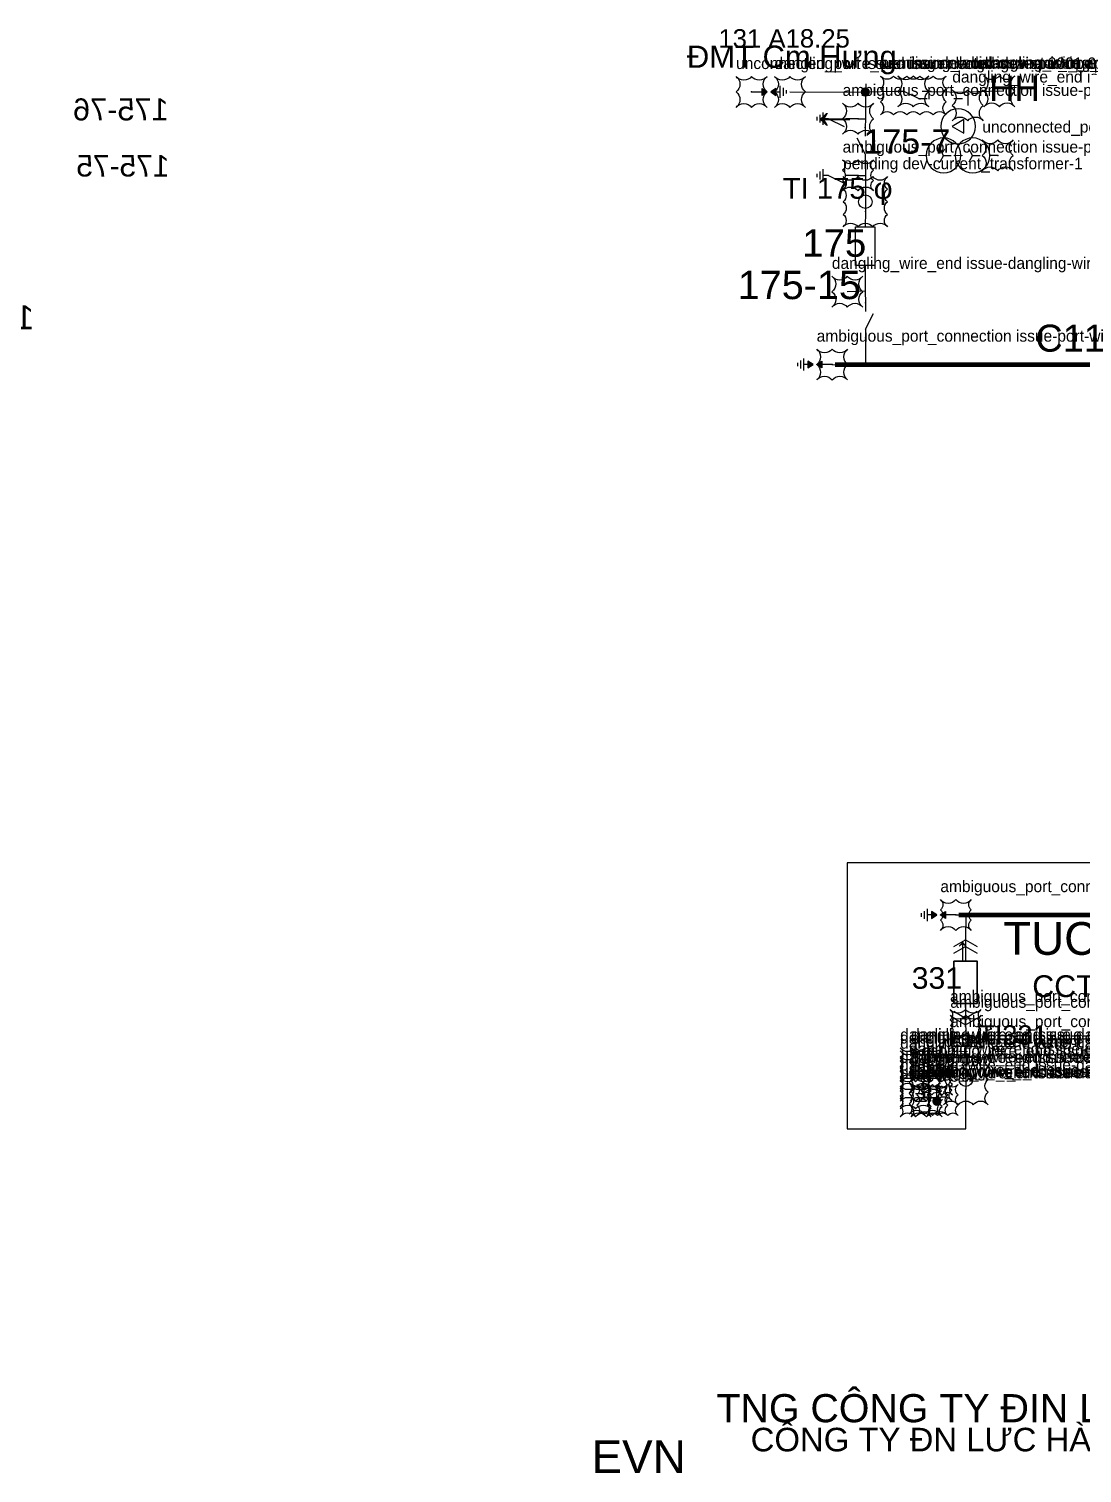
# Model space of a CAD drawing. Header units: millimetres. Extents: x -258 to 330, y 6 to 205.
# Drawn here: x -54.6 to 81.6, y 9.3 to 195.9 of the extents above; entities that cross this region are included whole.
import ezdxf

# ---------------------------------------------------------------- set-up
doc = ezdxf.new("R2010")
doc.units = ezdxf.units.MM
doc.layers.add('AI_REVIEW', color=2, linetype='Continuous')
doc.layers.add('TEXT', color=7, linetype='Continuous')
for name, color, linetype, lineweight in [('BUSBAR_110KV', 1, 'Continuous', 50), ('BUSBAR_35KV', 30, 'Continuous', 50), ('HV_110KV', 1, 'Continuous', 25), ('MV_35KV', 30, 'Continuous', 25), ('SLD_OTHER', 7, 'Continuous', 25)]:
    doc.layers.add(name, color=color, linetype=linetype, lineweight=lineweight)
doc.layers.add('SYM_PORTS', color=8, linetype='Continuous', plot=False)
doc.styles.add('SLD_TEXT', font='arial.ttf')

# ---------------------------------------------------------------- blocks, each defined once
blk = doc.blocks.new('SYM_SPARK_GAP')
for points in [[(0, 0.25), (-0.5, 1), (0.5, 1)], [(0, -0.25), (-0.5, -1), (0.5, -1)]]:
    blk.add_hatch(color=7).paths.add_polyline_path(points)
at = {"lineweight": 25}
for points in [[(0, 2.5), (0, 1)], [(-0.875, -1.625), (0.875, -1.625)], [(-0.5625, -2.0625), (0.5625, -2.0625)], [(0, -1), (0, -1.625)], [(-0.25, -2.5), (0.25, -2.5)]]:
    blk.add_lwpolyline(points, dxfattribs=at)
for points in [[(0, 0.25), (-0.5, 1), (0.5, 1)], [(0, -0.25), (-0.5, -1), (0.5, -1)]]:
    blk.add_lwpolyline(points, close=True, dxfattribs=at)
at = {"layer": 'SYM_PORTS'}
blk.add_point((0, 2.5), dxfattribs=at)
blk.add_attdef('DEVICE_CODE', (1.875, -0.5), '', height=2)
blk = doc.blocks.new('SYM_DISCONNECTOR_OPEN')
at = {"lineweight": 25}
for points in [[(0, 2.5), (0, 1.25)], [(0, -1.25), (-1.125, 1)], [(0, -1.25), (0, -2.5)]]:
    blk.add_lwpolyline(points, dxfattribs=at)
at = {"layer": 'SYM_PORTS'}
for p in [(0, 2.5), (0, -2.5)]:
    blk.add_point(p, dxfattribs=at)
blk.add_attdef('DEVICE_CODE', (1, -0.5), '', height=2)
blk = doc.blocks.new('SYM_VOLTAGE_TRANSFORMER')
at = {"lineweight": 25}
for points in [[(0, 4.625), (0, 3.625)], [(0, 1.375), (0, 2.375)], [(0, 1.375), (-0.8625, 0.875)], [(0, 1.375), (0.8625, 0.875)], [(0, -2.375), (0, -1.375)], [(0, -2.375), (-0.8625, -2.875)], [(0, -2.375), (0.8625, -2.875)]]:
    blk.add_lwpolyline(points, dxfattribs=at)
blk.add_lwpolyline([(2.875, 0.25), (4.625, 0.25), (3.75, -1.25)], close=True, dxfattribs=at)
for centre in [(0, 1.375), (3.75, -0.5), (0, -2.375)]:
    blk.add_circle(centre, 2.25, dxfattribs=at)
at = {"layer": 'SYM_PORTS'}
blk.add_point((0, 4.625), dxfattribs=at)
blk.add_attdef('DEVICE_CODE', (7, 1.625), '', height=2)
at = {"flags": 1}
blk.add_attdef('RATIO', (7, -1.375), '', height=2, dxfattribs=at)
blk = doc.blocks.new('SYM_EARTHING_SWITCH_OPEN')
at = {"lineweight": 25}
for points in [[(0, 3), (0, 1.25)], [(0, -1.25), (-1.125, 1)], [(-0.875, -2), (0.875, -2)], [(0, -1.25), (0, -2)], [(-0.5625, -2.4375), (0.5625, -2.4375)], [(-0.25, -2.875), (0.25, -2.875)]]:
    blk.add_lwpolyline(points, dxfattribs=at)
at = {"layer": 'SYM_PORTS'}
blk.add_point((0, 3), dxfattribs=at)
blk.add_attdef('DEVICE_CODE', (1.875, 0), '', height=2)
blk = doc.blocks.new('SYM_CURRENT_TRANSFORMER')
at = {"lineweight": 25}
blk.add_lwpolyline([(0, 1.25), (0, -1.25)], dxfattribs=at)
blk.add_circle((0, 0), 0.875, dxfattribs=at)
at = {"layer": 'SYM_PORTS'}
for p in [(0, 1.25), (0, -1.25)]:
    blk.add_point(p, dxfattribs=at)
blk.add_attdef('DEVICE_CODE', (1.875, -1.75), '', height=2)
at = {"flags": 1}
blk.add_attdef('RATIO', (1.875, -4.75), '', height=2, dxfattribs=at)
blk = doc.blocks.new('SYM_CIRCUIT_BREAKER')
at = {"lineweight": 25}
blk.add_lwpolyline([(-1.25, 2.5), (1.25, 2.5), (1.25, -2.5), (-1.25, -2.5)], close=True, dxfattribs=at)
at = {"layer": 'SYM_PORTS'}
for p in [(0, 2.5), (0, -2.5)]:
    blk.add_point(p, dxfattribs=at)
blk.add_attdef('DEVICE_CODE', (2.25, -0.5), '', height=2)
at = {"flags": 1}
blk.add_attdef('RATING', (2.25, -3.5), '', height=2, dxfattribs=at)
blk = doc.blocks.new('SYM_DRAWOUT_BREAKER')
at = {"lineweight": 25}
for points in [[(-1.5, 4.625), (0, 5.5), (1.5, 4.625)], [(-1.5, 3.75), (0, 4.625), (1.5, 3.75)], [(0, 5.5), (0, 2.75)], [(0, -2.75), (0, -5.5)], [(-1.5, -3.75), (0, -4.625), (1.5, -3.75)], [(-1.5, -4.625), (0, -5.5), (1.5, -4.625)]]:
    blk.add_lwpolyline(points, dxfattribs=at)
at = {"lineweight": 35}
blk.add_lwpolyline([(-1.5, 2.75), (1.5, 2.75), (1.5, -2.75), (-1.5, -2.75)], close=True, dxfattribs=at)
at = {"layer": 'SYM_PORTS'}
for p in [(0, 5.5), (0, -5.5)]:
    blk.add_point(p, dxfattribs=at)
blk.add_attdef('DEVICE_CODE', (2.5, 2.5), '', height=2)
at = {"flags": 1}
blk.add_attdef('RATING', (2.5, -0.5), '', height=2, dxfattribs=at)
blk = doc.blocks.new('SYM_FUSE_DISCONNECTOR')
at = {"lineweight": 25}
blk.add_lwpolyline([(0, 3.75), (0, -3.75)], dxfattribs=at)
blk.add_lwpolyline([(-1.5, 2.75), (1.5, 2.75), (1.5, -2.75), (-1.5, -2.75)], close=True, dxfattribs=at)
at = {"layer": 'SYM_PORTS'}
for p in [(0, 3.75), (0, -3.75)]:
    blk.add_point(p, dxfattribs=at)
blk.add_attdef('DEVICE_CODE', (2.5, 0.75), '', height=2)
at = {"flags": 1}
blk.add_attdef('RATING', (2.5, -2.25), '', height=2, dxfattribs=at)

msp = doc.modelspace()

# ---------------------------------------------------------------- hatches: boundary and pattern name
at = {"layer": 'HV_110KV'}
h = msp.add_hatch(color=7, dxfattribs=at)
edge = h.paths.add_edge_path()
edge.add_arc((53.57, 187.76), 0.6, 0, 360)
at = {"layer": 'SLD_OTHER'}
h = msp.add_hatch(color=7, dxfattribs=at)
edge = h.paths.add_edge_path()
edge.add_arc((62.82, 57.32), 0.6, 0, 360)

# ---------------------------------------------------------------- linework, layer by layer
at = {"layer": 'AI_REVIEW'}
for points in [[(36.86, 185.78, -0.5), (38.86, 185.78, -0.5), (40.86, 185.78, -0.5), (40.86, 187.78, -0.5), (40.86, 189.78, -0.5), (38.86, 189.78, -0.5), (36.86, 189.78, -0.5), (36.86, 187.78, -0.5)], [(41.82, 185.78, -0.5), (43.82, 185.78, -0.5), (45.82, 185.78, -0.5), (45.82, 187.78, -0.5), (45.82, 189.78, -0.5), (43.82, 189.78, -0.5), (41.82, 189.78, -0.5), (41.82, 187.78, -0.5)], [(55.52, 184.82, -0.5), (57.22, 184.82, -0.5), (58.92, 184.82, -0.5), (60.62, 184.82, -0.5), (62.32, 184.82, -0.5), (64.02, 184.82, -0.5), (64.02, 186.49, -0.5), (64.02, 188.16, -0.5), (64.02, 189.83, -0.5), (62.32, 189.83, -0.5), (60.62, 189.83, -0.5), (58.92, 189.83, -0.5), (57.22, 189.83, -0.5), (55.52, 189.83, -0.5), (55.52, 188.16, -0.5), (55.52, 186.49, -0.5)], [(57.77, 185.83, -0.5), (59.77, 185.83, -0.5), (61.77, 185.83, -0.5), (61.77, 187.83, -0.5), (61.77, 189.83, -0.5), (59.77, 189.83, -0.5), (57.77, 189.83, -0.5), (57.77, 187.83, -0.5)], [(68.9, 185.86, -0.5), (70.9, 185.86, -0.5), (72.9, 185.86, -0.5), (72.9, 187.86, -0.5), (72.9, 189.86, -0.5), (70.9, 189.86, -0.5), (68.9, 189.86, -0.5), (68.9, 187.86, -0.5)], [(64.81, 184.03, -0.5), (66.81, 184.03, -0.5), (68.81, 184.03, -0.5), (68.81, 186.03, -0.5), (68.81, 188.03, -0.5), (66.81, 188.03, -0.5), (64.81, 188.03, -0.5), (64.81, 186.03, -0.5)], [(50.63, 182.31, -0.5), (52.63, 182.31, -0.5), (54.63, 182.31, -0.5), (54.63, 184.31, -0.5), (54.63, 186.31, -0.5), (52.63, 186.31, -0.5), (50.63, 186.31, -0.5), (50.63, 184.31, -0.5)], [(68.69, 177.57, -0.5), (70.69, 177.57, -0.5), (72.69, 177.57, -0.5), (72.69, 179.57, -0.5), (72.69, 181.57, -0.5), (70.69, 181.57, -0.5), (68.69, 181.57, -0.5), (68.69, 179.57, -0.5)], [(50.63, 174.98, -0.5), (52.63, 174.98, -0.5), (54.63, 174.98, -0.5), (54.63, 176.31, -0.5), (54.63, 177.65, -0.5), (54.63, 178.98, -0.5), (52.63, 178.98, -0.5), (50.63, 178.98, -0.5), (50.63, 177.65, -0.5), (50.63, 176.31, -0.5)], [(50.69, 170.33, -0.5), (52.61, 170.33, -0.5), (54.53, 170.33, -0.5), (56.44, 170.33, -0.5), (56.44, 171.95, -0.5), (56.44, 173.58, -0.5), (56.44, 175.2, -0.5), (56.44, 176.83, -0.5), (54.53, 176.83, -0.5), (52.61, 176.83, -0.5), (50.69, 176.83, -0.5), (50.69, 175.2, -0.5), (50.69, 173.58, -0.5), (50.69, 171.95, -0.5)], [(49.24, 159.95, -0.5), (51.24, 159.95, -0.5), (53.24, 159.95, -0.5), (53.24, 161.95, -0.5), (53.24, 163.95, -0.5), (51.24, 163.95, -0.5), (49.24, 163.95, -0.5), (49.24, 161.95, -0.5)], [(47.28, 150.54, -0.5), (49.28, 150.54, -0.5), (51.28, 150.54, -0.5), (51.28, 152.54, -0.5), (51.28, 154.54, -0.5), (49.28, 154.54, -0.5), (47.28, 154.54, -0.5), (47.28, 152.54, -0.5)], [(63.27, 79.39, -0.5), (65.27, 79.39, -0.5), (67.27, 79.39, -0.5), (67.27, 80.73, -0.5), (67.27, 82.06, -0.5), (67.27, 83.39, -0.5), (65.27, 83.39, -0.5), (63.27, 83.39, -0.5), (63.27, 82.06, -0.5), (63.27, 80.73, -0.5)], [(64.52, 65.19, -0.5), (66.52, 65.19, -0.5), (68.52, 65.19, -0.5), (68.52, 66.52, -0.5), (68.52, 67.85, -0.5), (68.52, 69.19, -0.5), (66.52, 69.19, -0.5), (64.52, 69.19, -0.5), (64.52, 67.85, -0.5), (64.52, 66.52, -0.5)], [(64.56, 64.44, -0.5), (66.56, 64.44, -0.5), (68.56, 64.44, -0.5), (68.56, 65.77, -0.5), (68.56, 67.11, -0.5), (68.56, 68.44, -0.5), (66.56, 68.44, -0.5), (64.56, 68.44, -0.5), (64.56, 67.11, -0.5), (64.56, 65.77, -0.5)], [(64.56, 61.94, -0.5), (66.56, 61.94, -0.5), (68.56, 61.94, -0.5), (68.56, 63.27, -0.5), (68.56, 64.61, -0.5), (68.56, 65.94, -0.5), (66.56, 65.94, -0.5), (64.56, 65.94, -0.5), (64.56, 64.61, -0.5), (64.56, 63.27, -0.5)], [(58.07, 60.23, -0.5), (60.07, 60.23, -0.5), (62.07, 60.23, -0.5), (62.07, 61.57, -0.5), (62.07, 62.9, -0.5), (62.07, 64.23, -0.5), (60.07, 64.23, -0.5), (58.07, 64.23, -0.5), (58.07, 62.9, -0.5), (58.07, 61.57, -0.5)], [(58.07, 59.82, -0.5), (60.07, 59.82, -0.5), (62.07, 59.82, -0.5), (62.07, 61.15, -0.5), (62.07, 62.48, -0.5), (62.07, 63.82, -0.5), (60.07, 63.82, -0.5), (58.07, 63.82, -0.5), (58.07, 62.48, -0.5), (58.07, 61.15, -0.5)], [(59.48, 60.23, -0.5), (61.48, 60.23, -0.5), (63.48, 60.23, -0.5), (63.48, 61.57, -0.5), (63.48, 62.9, -0.5), (63.48, 64.23, -0.5), (61.48, 64.23, -0.5), (59.48, 64.23, -0.5), (59.48, 62.9, -0.5), (59.48, 61.57, -0.5)], [(59.48, 59.82, -0.5), (61.48, 59.82, -0.5), (63.48, 59.82, -0.5), (63.48, 61.15, -0.5), (63.48, 62.48, -0.5), (63.48, 63.82, -0.5), (61.48, 63.82, -0.5), (59.48, 63.82, -0.5), (59.48, 62.48, -0.5), (59.48, 61.15, -0.5)], [(58.07, 59.15, -0.5), (60.07, 59.15, -0.5), (62.07, 59.15, -0.5), (62.07, 60.48, -0.5), (62.07, 61.82, -0.5), (62.07, 63.15, -0.5), (60.07, 63.15, -0.5), (58.07, 63.15, -0.5), (58.07, 61.82, -0.5), (58.07, 60.48, -0.5)], [(59.23, 58.4, -0.5), (61.23, 58.4, -0.5), (63.23, 58.4, -0.5), (63.23, 59.73, -0.5), (63.23, 61.07, -0.5), (63.23, 62.4, -0.5), (61.23, 62.4, -0.5), (59.23, 62.4, -0.5), (59.23, 61.07, -0.5), (59.23, 59.73, -0.5)], [(60.82, 58.15, -0.5), (62.15, 58.15, -0.5), (63.48, 58.15, -0.5), (64.82, 58.15, -0.5), (64.82, 59.48, -0.5), (64.82, 60.82, -0.5), (64.82, 62.15, -0.5), (63.48, 62.15, -0.5), (62.15, 62.15, -0.5), (60.82, 62.15, -0.5), (60.82, 60.82, -0.5), (60.82, 59.48, -0.5)], [(63.69, 56.86, -0.5), (65.61, 56.86, -0.5), (67.52, 56.86, -0.5), (69.44, 56.86, -0.5), (69.44, 58.48, -0.5), (69.44, 60.11, -0.5), (69.44, 61.73, -0.5), (69.44, 63.36, -0.5), (67.52, 63.36, -0.5), (65.61, 63.36, -0.5), (63.69, 63.36, -0.5), (63.69, 61.73, -0.5), (63.69, 60.11, -0.5), (63.69, 58.48, -0.5)], [(58.07, 57.32, -0.5), (60.07, 57.32, -0.5), (62.07, 57.32, -0.5), (62.07, 58.65, -0.5), (62.07, 59.98, -0.5), (62.07, 61.32, -0.5), (60.07, 61.32, -0.5), (58.07, 61.32, -0.5), (58.07, 59.98, -0.5), (58.07, 58.65, -0.5)], [(58.07, 56.32, -0.5), (60.07, 56.32, -0.5), (62.07, 56.32, -0.5), (62.07, 57.65, -0.5), (62.07, 58.98, -0.5), (62.07, 60.32, -0.5), (60.07, 60.32, -0.5), (58.07, 60.32, -0.5), (58.07, 58.98, -0.5), (58.07, 57.65, -0.5)], [(59.4, 57.32, -0.5), (61.4, 57.32, -0.5), (63.4, 57.32, -0.5), (63.4, 58.65, -0.5), (63.4, 59.98, -0.5), (63.4, 61.32, -0.5), (61.4, 61.32, -0.5), (59.4, 61.32, -0.5), (59.4, 59.98, -0.5), (59.4, 58.65, -0.5)], [(60.73, 57.4, -0.5), (62.73, 57.4, -0.5), (64.73, 57.4, -0.5), (64.73, 58.73, -0.5), (64.73, 60.07, -0.5), (64.73, 61.4, -0.5), (62.73, 61.4, -0.5), (60.73, 61.4, -0.5), (60.73, 60.07, -0.5), (60.73, 58.73, -0.5)], [(58.07, 55.32, -0.5), (60.07, 55.32, -0.5), (62.07, 55.32, -0.5), (62.07, 56.65, -0.5), (62.07, 57.98, -0.5), (62.07, 59.32, -0.5), (60.07, 59.32, -0.5), (58.07, 59.32, -0.5), (58.07, 57.98, -0.5), (58.07, 56.65, -0.5)], [(59.23, 55.65, -0.5), (61.23, 55.65, -0.5), (63.23, 55.65, -0.5), (63.23, 56.98, -0.5), (63.23, 58.32, -0.5), (63.23, 59.65, -0.5), (61.23, 59.65, -0.5), (59.23, 59.65, -0.5), (59.23, 58.32, -0.5), (59.23, 56.98, -0.5)], [(59.48, 55.32, -0.5), (61.48, 55.32, -0.5), (63.48, 55.32, -0.5), (63.48, 56.65, -0.5), (63.48, 57.98, -0.5), (63.48, 59.32, -0.5), (61.48, 59.32, -0.5), (59.48, 59.32, -0.5), (59.48, 57.98, -0.5), (59.48, 56.65, -0.5)], [(60.23, 55.48, -0.5), (62.23, 55.48, -0.5), (64.23, 55.48, -0.5), (64.23, 56.82, -0.5), (64.23, 58.15, -0.5), (64.23, 59.48, -0.5), (62.23, 59.48, -0.5), (60.23, 59.48, -0.5), (60.23, 58.15, -0.5), (60.23, 56.82, -0.5)], [(61.57, 55.48, -0.5), (62.9, 55.48, -0.5), (64.23, 55.48, -0.5), (65.57, 55.48, -0.5), (65.57, 56.82, -0.5), (65.57, 58.15, -0.5), (65.57, 59.48, -0.5), (64.23, 59.48, -0.5), (62.9, 59.48, -0.5), (61.57, 59.48, -0.5), (61.57, 58.15, -0.5), (61.57, 56.82, -0.5)]]:
    msp.add_lwpolyline(points, format="xyb", close=True, dxfattribs=at)
at = {"layer": 'BUSBAR_110KV', "const_width": 0.621}
msp.add_lwpolyline([(49.65, 152.51), (123.88, 152.51)], dxfattribs=at)
at = {"layer": 'BUSBAR_35KV', "const_width": 0.621}
msp.add_lwpolyline([(65.65, 81.39), (217.36, 81.39)], dxfattribs=at)
at = {"layer": 'HV_110KV'}
for points in [[(43.82, 187.78), (53.57, 187.76)], [(57.52, 187.83), (53.57, 187.76)], [(53.57, 187.76), (53.57, 184.31)], [(52.63, 184.31), (53.57, 184.31)], [(53.57, 184.31), (53.53, 183.16)], [(53.53, 178.66), (53.57, 176.98)], [(52.63, 176.98), (53.57, 176.98)], [(53.57, 176.98), (53.57, 174.83)], [(53.57, 172.33), (53.53, 170.33)], [(53.53, 165.33), (53.55, 162.04)], [(53.55, 162.04), (51.24, 161.95)], [(53.55, 162.04), (53.6, 160.5)], [(53.6, 156), (53.57, 152.51)], [(49.28, 152.54), (49.65, 152.51)]]:
    msp.add_lwpolyline(points, dxfattribs=at)
at = {"layer": 'MV_35KV'}
for points in [[(127.8, 92.27), (127.8, 88.14), (51.24, 88.14), (51.24, 53.73), (66.56, 53.73), (66.56, 58.86)], [(65.27, 81.39), (65.65, 81.39)], [(66.56, 81.39), (66.52, 78.19)], [(66.52, 67.19), (66.56, 66.44)], [(66.56, 63.94), (66.56, 62.98)], [(62.82, 60.15), (62.82, 62.98), (66.56, 62.98)], [(66.56, 62.98), (66.56, 61.36)]]:
    msp.add_lwpolyline(points, dxfattribs=at)
at = {"layer": 'SLD_OTHER'}
for points in [[(62.02, 187.83), (66.81, 187.76)], [(70.9, 187.86), (66.81, 187.76)], [(66.81, 187.76), (66.81, 186.03)], [(60.07, 62.23), (60.82, 62.01), (61.48, 61.82)], [(61.48, 62.23), (60.82, 62.01), (60.07, 61.82)], [(60.07, 61.15), (61.23, 61.15), (61.23, 60.4)], [(60.07, 59.32), (61.4, 59.32)], [(60.07, 58.32), (61.23, 58.32), (61.23, 57.65)], [(62.73, 59.4), (62.82, 57.32)], [(60.07, 57.32), (61.48, 57.32)], [(62.23, 57.48), (62.82, 57.32)], [(63.57, 57.48), (62.82, 57.32)]]:
    msp.add_lwpolyline(points, dxfattribs=at)

# ---------------------------------------------------------------- block references
at = {"layer": 'HV_110KV'}
ref = msp.add_blockref('SYM_EARTHING_SWITCH_OPEN', (148.15, 184.31), dxfattribs=dict(at, xscale=-0.900011588382326, yscale=0.900011588382326, rotation=270))
ref.add_attrib('DEVICE_CODE', '171-76', (134.63, 184.09), dxfattribs={"layer": 'TEXT', "extrusion": (0, 0, -1), "height": 3.01, "style": 'SLD_TEXT'})
ref = msp.add_blockref('SYM_EARTHING_SWITCH_OPEN', (96.58, 184.31), dxfattribs=dict(at, xscale=-0.900011588382326, yscale=0.900011588382326, rotation=270))
ref.add_attrib('DEVICE_CODE', '173-76', (83.06, 184.04), dxfattribs={"layer": 'TEXT', "extrusion": (0, 0, -1), "height": 2.815, "style": 'SLD_TEXT'})
ref = msp.add_blockref('SYM_EARTHING_SWITCH_OPEN', (49.93, 184.31), dxfattribs=dict(at, xscale=-0.900011588382326, yscale=0.900011588382326, rotation=270))
ref.add_attrib('DEVICE_CODE', '175-76', (36.49, 184.09), dxfattribs={"layer": 'TEXT', "extrusion": (0, 0, -1), "height": 2.847, "style": 'SLD_TEXT'})
ref = msp.add_blockref('SYM_VOLTAGE_TRANSFORMER', (112.8, 179.57), dxfattribs=dict(at, xscale=-0.999983254745884, yscale=0.999983254745884, rotation=270))
ref.add_attrib('DEVICE_CODE', 'TU173', (108.55, 173.57), dxfattribs={"layer": 'TEXT', "extrusion": (0, 0, -1), "height": 2.532, "style": 'SLD_TEXT'})
ref = msp.add_blockref('SYM_VOLTAGE_TRANSFORMER', (66.06, 179.57), dxfattribs=dict(at, xscale=-0.999983254745884, yscale=0.999983254745884, rotation=270))
ref.add_attrib('DEVICE_CODE', 'TU175', (61.82, 173.46), dxfattribs={"layer": 'TEXT', "extrusion": (0, 0, -1), "height": 2.807, "style": 'SLD_TEXT'})
ref = msp.add_blockref('SYM_DISCONNECTOR_OPEN', (53.53, 180.91), dxfattribs=dict(at, xscale=0.900011588382326, yscale=0.900011588382326))
ref.add_attrib('DEVICE_CODE', '175-7', (53.32, 179.79), dxfattribs={"layer": 'TEXT', "height": 3.148, "style": 'SLD_TEXT'})
ref = msp.add_blockref('SYM_EARTHING_SWITCH_OPEN', (148.15, 176.98), dxfattribs=dict(at, xscale=-0.900011588382326, yscale=0.900011588382326, rotation=270))
ref.add_attrib('DEVICE_CODE', '171-75', (134.71, 176.84), dxfattribs={"layer": 'TEXT', "extrusion": (0, 0, -1), "height": 2.516, "style": 'SLD_TEXT'})
ref = msp.add_blockref('SYM_EARTHING_SWITCH_OPEN', (96.58, 176.98), dxfattribs=dict(at, xscale=-0.900011588382326, yscale=0.900011588382326, rotation=270))
ref.add_attrib('DEVICE_CODE', '173-75', (83.06, 176.84), dxfattribs={"layer": 'TEXT', "extrusion": (0, 0, -1), "height": 2.767, "style": 'SLD_TEXT'})
ref = msp.add_blockref('SYM_EARTHING_SWITCH_OPEN', (49.93, 176.98), dxfattribs=dict(at, xscale=-0.900011588382326, yscale=0.900011588382326, rotation=270))
ref.add_attrib('DEVICE_CODE', '175-75', (36.41, 176.84), dxfattribs={"layer": 'TEXT', "extrusion": (0, 0, -1), "height": 2.767, "style": 'SLD_TEXT'})
at = {"layer": 'HV_110KV', "xscale": 0.999983254745884, "yscale": 0.999983254745884}
msp.add_blockref('SYM_CURRENT_TRANSFORMER', (53.57, 173.58), dxfattribs=at)
at = {"layer": 'HV_110KV'}
ref = msp.add_blockref('SYM_CIRCUIT_BREAKER', (53.53, 167.83), dxfattribs=dict(at, xscale=0.999983254745884, yscale=0.999983254745884))
ref.add_attrib('DEVICE_CODE', '175', (45.4, 166.46), dxfattribs={"layer": 'TEXT', "height": 3.557, "style": 'SLD_TEXT'})
ref = msp.add_blockref('SYM_DISCONNECTOR_OPEN', (151.83, 158.25), dxfattribs=dict(at, xscale=-0.900011588382326, yscale=0.900011588382326))
ref.add_attrib('DEVICE_CODE', '171-1', (153.12, 157.2), dxfattribs={"layer": 'TEXT', "extrusion": (0, 0, -1), "height": 2.992, "style": 'SLD_TEXT'})
ref = msp.add_blockref('SYM_DISCONNECTOR_OPEN', (53.6, 158.25), dxfattribs=dict(at, xscale=-0.900011588382326, yscale=0.900011588382326))
ref.add_attrib('DEVICE_CODE', '175-1', (53.9, 157.1), dxfattribs={"layer": 'TEXT', "extrusion": (0, 0, -1), "height": 3.09, "style": 'SLD_TEXT'})
at = {"layer": 'HV_110KV', "xscale": 0.900011588382326, "yscale": 0.900011588382326, "rotation": 270}
msp.add_blockref('SYM_SPARK_GAP', (47.03, 152.54), dxfattribs=at)
at = {"layer": 'HV_110KV'}
ref = msp.add_blockref('SYM_EARTHING_SWITCH_OPEN', (124.16, 145.74), dxfattribs=dict(at, xscale=-0.900011588382326, yscale=0.900011588382326, rotation=270))
ref.add_attrib('DEVICE_CODE', '131-15', (111.8, 144.46), dxfattribs={"layer": 'TEXT', "extrusion": (0, 0, -1), "height": 3.064, "style": 'SLD_TEXT'})
ref = msp.add_blockref('SYM_DISCONNECTOR_OPEN', (127.83, 129.92), dxfattribs=dict(at, xscale=-0.900011588382326, yscale=0.900011588382326))
ref.add_attrib('DEVICE_CODE', '131-3', (119.38, 129.47), dxfattribs={"layer": 'TEXT', "extrusion": (0, 0, -1), "height": 2.81, "style": 'SLD_TEXT'})
at = {"layer": 'MV_35KV', "xscale": 0.900011588382326, "yscale": 0.900011588382326, "rotation": 270}
msp.add_blockref('SYM_SPARK_GAP', (63.02, 81.39), dxfattribs=at)
at = {"layer": 'MV_35KV'}
ref = msp.add_blockref('SYM_DRAWOUT_BREAKER', (66.52, 72.69), dxfattribs=dict(at, xscale=0.999983254745884, yscale=0.999983254745884))
ref.add_attrib('DEVICE_CODE', '331', (59.57, 71.85), dxfattribs={"layer": 'TEXT', "height": 2.786, "style": 'SLD_TEXT'})
ref = msp.add_blockref('SYM_FUSE_DISCONNECTOR', (89.02, 71.6), dxfattribs=dict(at, xscale=0.999983254745884, yscale=0.999983254745884))
ref.add_attrib('DEVICE_CODE', 'CCTUC31', (75.15, 70.78), dxfattribs={"layer": 'TEXT', "height": 2.814, "style": 'SLD_TEXT'})
ref = msp.add_blockref('SYM_CURRENT_TRANSFORMER', (66.56, 65.19), dxfattribs=dict(at, xscale=0.999983254745884, yscale=0.999983254745884))
ref.add_attrib('DEVICE_CODE', 'TI331', (68.15, 64.61), dxfattribs={"layer": 'TEXT', "height": 2.524, "style": 'SLD_TEXT'})
at = {"layer": 'MV_35KV', "xscale": 0.999983254745884, "yscale": 0.999983254745884}
msp.add_blockref('SYM_CURRENT_TRANSFORMER', (66.56, 60.11), dxfattribs=at)
at = {"layer": 'SLD_OTHER', "yscale": 0.900011588382326}
for name, p, xscale, rotation in [('SYM_SPARK_GAP', (41.11, 187.78), 0.900011588382326, 90), ('SYM_DISCONNECTOR_OPEN', (59.77, 187.83), -0.900011588382326, 270)]:
    msp.add_blockref(name, p, dxfattribs=dict(at, xscale=xscale, rotation=rotation))

# ---------------------------------------------------------------- texts
at = {"layer": 'AI_REVIEW', "char_height": 1.5, "attachment_point": 7}
for s, insert in [('unconnected_port issue-unconnected-dev-spark_gap-1-p1', (36.86, 190.28)), ('dangling_wire_end issue-dangling-wire-0001-0', (41.82, 190.28)), ('pending dev-disconnector_open-5', (55.52, 190.33)), ('missing_label issue-missing_label-dev-disconnector_open-5', (57.77, 190.33)), ('dangling_wire_end issue-dangling-wire-0020-0', (68.9, 190.36)), ('dangling_wire_end issue-dangling-wire-0019-1', (64.81, 188.53)), ('ambiguous_port_connection issue-port-wire-0429-0', (50.63, 186.81)), ('unconnected_port issue-unconnected-dev-TU175-p1', (68.69, 182.07)), ('ambiguous_port_connection issue-port-wire-0441-0', (50.63, 179.48)), ('pending dev-current_transformer-1', (50.69, 177.33)), ('dangling_wire_end issue-dangling-wire-0002-1', (49.24, 164.45)), ('ambiguous_port_connection issue-port-wire-0401-0', (47.28, 155.04)), ('ambiguous_port_connection issue-port-wire-0407-0', (63.27, 83.89)), ('ambiguous_port_connection issue-port-wire-0416-0', (64.52, 69.69)), ('ambiguous_port_connection issue-port-wire-0416-1', (64.56, 68.94)), ('ambiguous_port_connection issue-port-wire-0459-0', (64.56, 66.44)), ('dangling_wire_end issue-dangling-wire-0008-0', (58.07, 64.73)), ('dangling_wire_end issue-dangling-wire-0013-1', (58.07, 64.32)), ('dangling_wire_end issue-dangling-wire-0009-0', (58.07, 63.65)), ('dangling_wire_end issue-dangling-wire-0013-0', (59.48, 64.73)), ('dangling_wire_end issue-dangling-wire-0008-1', (59.48, 64.32)), ('pending dev-current_transformer-7', (63.69, 63.86)), ('dangling_wire_end issue-dangling-wire-0010-0', (58.07, 61.82)), ('dangling_wire_end issue-dangling-wire-0009-1', (59.23, 62.9)), ('dangling_wire_end issue-dangling-wire-0010-1', (59.4, 61.82)), ('dangling_wire_end issue-dangling-wire-0016-0', (60.73, 61.9)), ('dangling_wire_end issue-dangling-wire-0457-0', (60.82, 62.65)), ('dangling_wire_end issue-dangling-wire-0011-0', (58.07, 60.82)), ('dangling_wire_end issue-dangling-wire-0012-0', (58.07, 59.82)), ('dangling_wire_end issue-dangling-wire-0011-1', (59.23, 60.15)), ('dangling_wire_end issue-dangling-wire-0012-1', (59.48, 59.82)), ('dangling_wire_end issue-dangling-wire-0014-0', (60.23, 59.98)), ('dangling_wire_end issue-dangling-wire-0017-0', (61.57, 59.98))]:
    msp.add_mtext(s, dxfattribs=dict(at, insert=insert))
at = {"layer": 'TEXT', "attachment_point": 7, "style": 'SLD_TEXT'}
for s, insert, char_height in [('131 A18.25', (34.57, 193.47), 2.379), ('ĐMT Cm Hưng', (30.5, 190.03), 2.8648), ('HH', (69.56, 186.6), 3.259), ('←', (46.24, 183.07), 4.81), ('Y', (63.15, 179.55), 0.902), ('TI 175 φ', (42.9, 173.15), 2.701), ('175-15', (37.07, 160.94), 3.661), ('C11', (75.56, 154.15), 3.495), ('TUC31-14', (71.4, 76.18), 4.226), ('↑', (65.15, 75.54), 2.85), ('TNG CÔNG TY ĐIN LUC MIN BG', (34.32, 15.77), 3.641), ('CÔNG TY ĐN LƯC HÀ TNH', (38.74, 12.02), 3.044), ('EVN', (18.16, 9.25), 4.246)]:
    msp.add_mtext(s, dxfattribs=dict(at, insert=insert, char_height=char_height))

doc.saveas('drawing.dxf')
